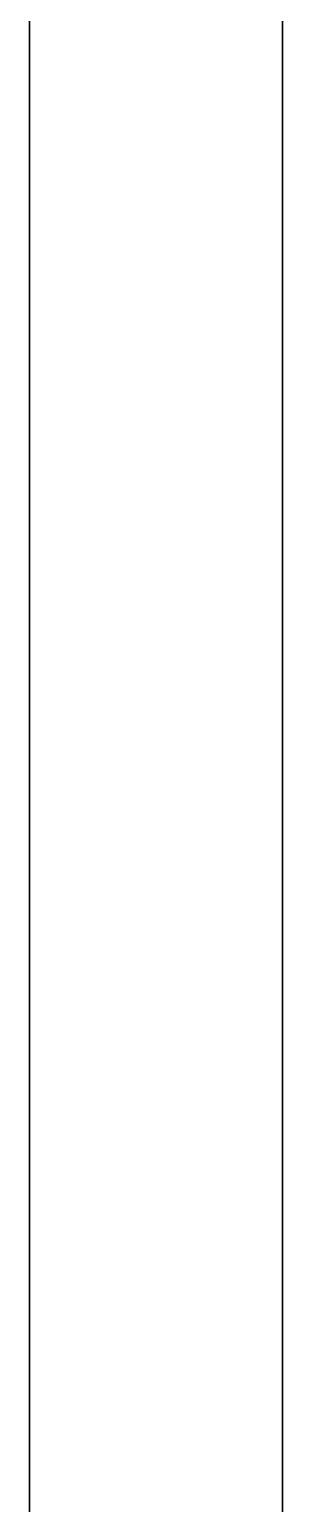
# Model space of a CAD drawing. Extents: x 0 to 2378, y 0 to 1682.
# Drawn here: x 619 to 654, y 660.2 to 863.5 of the extents above; entities that cross this region are included whole.
import ezdxf

# ---------------------------------------------------------------- set-up
doc = ezdxf.new("R2010")
doc.units = 0
doc.layers.add('VISIBLE', color=7, linetype='CONTINUOUS')

msp = doc.modelspace()

# ---------------------------------------------------------------- linework, layer by layer
at = {"layer": 'VISIBLE'}
for p, q in [((619.0438, 847.6263), (619.0438, 876.4582)), ((654.0438, 876.4582), (654.0438, 847.6263)), ((619.0438, 873.2854), (619.0438, 847.6263)), ((654.0438, 847.6263), (654.0438, 873.2854)), ((619.0438, 864.8931), (619.0438, 863.2502)), ((619.0438, 861.793), (619.0438, 864.2114)), ((654.0438, 863.2502), (654.0438, 864.8931)), ((654.0438, 864.8384), (654.0438, 863.2502)), ((654.0438, 864.2114), (654.0438, 861.793)), ((619.0438, 863.8445), (619.0438, 846.6202)), ((619.0438, 863.2502), (619.0438, 861.013)), ((619.0438, 861.2026), (619.0438, 863.2502)), ((654.0438, 846.6202), (654.0438, 863.8445)), ((654.0438, 861.013), (654.0438, 863.2502)), ((654.0438, 863.2502), (654.0438, 861.2026)), ((619.0438, 858.4231), (619.0438, 861.793)), ((619.0438, 861.793), (619.0438, 861.3056)), ((619.0438, 861.3056), (619.0438, 858.4231)), ((619.0438, 861.013), (619.0438, 861.2026)), ((619.0438, 861.013), (619.0438, 857.263)), ((619.0438, 860.3534), (619.0438, 861.013)), ((619.0438, 857.263), (619.0438, 860.3534)), ((654.0438, 861.793), (654.0438, 858.4231)), ((654.0438, 861.3056), (654.0438, 861.793)), ((654.0438, 858.4231), (654.0438, 861.3056)), ((654.0438, 861.2026), (654.0438, 861.013)), ((654.0438, 857.263), (654.0438, 861.013)), ((654.0438, 861.013), (654.0438, 860.9602)), ((654.0438, 860.9602), (654.0438, 860.3534)), ((654.0438, 860.3534), (654.0438, 857.263)), ((619.0438, 855.2331), (619.0438, 858.4231)), ((654.0438, 858.4231), (654.0438, 855.2331)), ((619.0438, 857.263), (619.0438, 857.1271)), ((619.0438, 853.7231), (619.0438, 857.263)), ((619.0438, 857.1271), (619.0438, 856.3702)), ((619.0438, 856.3702), (619.0438, 854.7907)), ((654.0438, 857.1271), (654.0438, 857.263)), ((654.0438, 857.263), (654.0438, 857.2132)), ((654.0438, 857.2132), (654.0438, 853.7231)), ((654.0438, 856.3702), (654.0438, 857.1271)), ((654.0438, 854.7907), (654.0438, 856.3702)), ((619.0438, 852.2831), (619.0438, 855.2331)), ((619.0438, 854.7907), (619.0438, 853.7231)), ((654.0438, 855.2331), (654.0438, 852.2831)), ((654.0438, 853.7231), (654.0438, 854.7907)), ((619.0438, 853.7231), (619.0438, 852.5911)), ((619.0438, 850.4431), (619.0438, 853.7231)), ((619.0438, 852.5911), (619.0438, 852.3326)), ((619.0438, 852.3326), (619.0438, 851.9042)), ((619.0438, 849.623), (619.0438, 852.2831)), ((654.0438, 852.5911), (654.0438, 853.7231)), ((654.0438, 853.7231), (654.0438, 853.6769)), ((654.0438, 853.6769), (654.0438, 850.4431)), ((654.0438, 852.3326), (654.0438, 852.5911)), ((654.0438, 851.9042), (654.0438, 852.3326)), ((654.0438, 852.2831), (654.0438, 849.623)), ((619.0438, 851.9042), (619.0438, 851.2449)), ((619.0438, 851.2449), (619.0438, 850.4431)), ((619.0438, 850.4431), (619.0438, 850.3174)), ((619.0438, 847.6781), (619.0438, 850.4431)), ((619.0438, 850.3174), (619.0438, 849.3539)), ((654.0438, 851.2449), (654.0438, 851.9042)), ((654.0438, 850.4431), (654.0438, 851.2449)), ((654.0438, 850.3174), (654.0438, 850.4431)), ((654.0438, 850.4431), (654.0438, 850.4014)), ((654.0438, 850.4014), (654.0438, 847.6781)), ((654.0438, 849.3539), (654.0438, 850.3174)), ((619.0438, 847.293), (619.0438, 849.623)), ((619.0438, 849.3539), (619.0438, 848.0182)), ((619.0438, 848.0182), (619.0438, 847.9462)), ((619.0438, 847.9462), (619.0438, 847.4831)), ((654.0438, 849.623), (654.0438, 847.293)), ((654.0438, 848.0182), (654.0438, 849.3539)), ((654.0438, 847.9462), (654.0438, 848.0182)), ((654.0438, 847.4831), (654.0438, 847.9462)), ((619.0438, 847.4831), (619.0438, 847.6781)), ((619.0438, 814.9733), (619.0438, 847.6263)), ((619.0438, 847.6263), (619.0438, 844.5131)), ((619.0438, 847.4831), (619.0438, 846.8274)), ((619.0438, 845.0389), (619.0438, 847.4831)), ((619.0438, 845.8429), (619.0438, 847.293)), ((619.0438, 846.8274), (619.0438, 845.5875)), ((619.0438, 846.6202), (619.0438, 813.4781)), ((619.0438, 843.5077), (619.0438, 846.6202)), ((654.0438, 847.6781), (654.0438, 847.4831)), ((654.0438, 847.6263), (654.0438, 814.9733)), ((654.0438, 844.5131), (654.0438, 847.6263)), ((654.0438, 846.8274), (654.0438, 847.4831)), ((654.0438, 847.4831), (654.0438, 847.4466)), ((654.0438, 847.4466), (654.0438, 845.0389)), ((654.0438, 847.293), (654.0438, 845.8429)), ((654.0438, 845.5875), (654.0438, 846.8274)), ((654.0438, 813.4781), (654.0438, 846.6202)), ((654.0438, 846.6202), (654.0438, 843.5077)), ((619.0438, 845.3331), (619.0438, 845.8429)), ((619.0438, 845.5875), (619.0438, 845.4717)), ((619.0438, 845.4717), (619.0438, 844.8931)), ((619.0438, 843.793), (619.0438, 845.3331)), ((619.0438, 845.3331), (619.0438, 844.2181)), ((619.0438, 844.8931), (619.0438, 845.0389)), ((619.0438, 844.8931), (619.0438, 844.4829)), ((619.0438, 844.298), (619.0438, 844.8931)), ((619.0438, 844.5131), (619.0438, 814.9733)), ((619.0438, 844.4829), (619.0438, 844.298)), ((619.0438, 844.298), (619.0438, 843.5942)), ((619.0438, 842.8653), (619.0438, 844.298)), ((619.0438, 844.2181), (619.0438, 843.793)), ((654.0438, 845.8429), (654.0438, 845.3331)), ((654.0438, 845.4717), (654.0438, 845.5875)), ((654.0438, 844.8931), (654.0438, 845.4717)), ((654.0438, 845.3331), (654.0438, 843.793)), ((654.0438, 844.2181), (654.0438, 845.3331)), ((654.0438, 845.0389), (654.0438, 844.8931)), ((654.0438, 844.4829), (654.0438, 844.8931)), ((654.0438, 844.8931), (654.0438, 844.8625)), ((654.0438, 844.8625), (654.0438, 844.298)), ((654.0438, 814.9733), (654.0438, 844.5131)), ((654.0438, 844.298), (654.0438, 844.4829)), ((654.0438, 843.5942), (654.0438, 844.298)), ((654.0438, 844.298), (654.0438, 842.8653)), ((654.0438, 843.793), (654.0438, 844.2181)), ((619.0438, 842.683), (619.0438, 843.793)), ((619.0438, 843.5942), (619.0438, 843.4395)), ((619.0438, 813.4781), (619.0438, 843.5077)), ((619.0438, 843.4395), (619.0438, 842.7231)), ((619.0438, 842.7231), (619.0438, 842.8653)), ((619.0438, 842.7231), (619.0438, 842.7167)), ((619.0438, 842.5294), (619.0438, 842.7231)), ((619.0438, 842.7167), (619.0438, 841.9131)), ((619.0438, 842.0331), (619.0438, 842.683)), ((619.0438, 841.013), (619.0438, 842.5294)), ((619.0438, 839.85), (619.0438, 842.0331)), ((619.0438, 841.9131), (619.0438, 841.013)), ((654.0438, 843.793), (654.0438, 842.683)), ((654.0438, 843.4395), (654.0438, 843.5942)), ((654.0438, 843.5077), (654.0438, 813.4781)), ((654.0438, 842.7231), (654.0438, 843.4395)), ((654.0438, 842.8653), (654.0438, 842.7231)), ((654.0438, 842.7167), (654.0438, 842.7231)), ((654.0438, 842.7231), (654.0438, 842.699)), ((654.0438, 841.9131), (654.0438, 842.7167)), ((654.0438, 842.699), (654.0438, 842.5294)), ((654.0438, 842.683), (654.0438, 842.0331)), ((654.0438, 842.5294), (654.0438, 841.013)), ((654.0438, 842.0331), (654.0438, 839.85)), ((654.0438, 841.013), (654.0438, 841.9131)), ((619.0438, 841.013), (619.0438, 840.87)), ((619.0438, 839.7831), (619.0438, 841.013)), ((619.0438, 840.87), (619.0438, 839.9778)), ((619.0438, 839.9778), (619.0438, 839.7831)), ((619.0438, 836.8773), (619.0438, 839.85)), ((619.0438, 839.85), (619.0438, 839.2703)), ((619.0438, 839.7831), (619.0438, 839.3319)), ((619.0438, 839.0531), (619.0438, 839.7831)), ((654.0438, 840.87), (654.0438, 841.013)), ((654.0438, 841.013), (654.0438, 840.9957)), ((654.0438, 840.9957), (654.0438, 839.7831)), ((654.0438, 839.9778), (654.0438, 840.87)), ((654.0438, 839.7831), (654.0438, 839.9778)), ((654.0438, 839.85), (654.0438, 836.8773)), ((654.0438, 839.2703), (654.0438, 839.85)), ((654.0438, 839.3319), (654.0438, 839.7831)), ((654.0438, 839.7831), (654.0438, 839.7728)), ((654.0438, 839.7728), (654.0438, 839.0531)), ((619.0438, 839.3319), (619.0438, 839.0531)), ((619.0438, 839.2703), (619.0438, 836.8773)), ((619.0438, 839.0531), (619.0438, 837.2771)), ((619.0438, 838.5182), (619.0438, 839.0531)), ((619.0438, 837.5805), (619.0438, 838.5182)), ((654.0438, 839.0531), (654.0438, 839.3319)), ((654.0438, 836.8773), (654.0438, 839.2703)), ((654.0438, 837.2771), (654.0438, 839.0531)), ((654.0438, 839.0531), (654.0438, 838.8504)), ((654.0438, 838.8504), (654.0438, 838.5182)), ((654.0438, 838.5182), (654.0438, 837.5805)), ((619.0438, 837.2771), (619.0438, 837.5805)), ((619.0438, 837.2771), (619.0438, 834.9346)), ((619.0438, 836.696), (619.0438, 837.2771)), ((619.0438, 834.426), (619.0438, 836.8773)), ((619.0438, 836.8773), (619.0438, 836.4128)), ((619.0438, 834.2069), (619.0438, 836.696)), ((619.0438, 836.4128), (619.0438, 834.426)), ((654.0438, 837.5805), (654.0438, 837.2771)), ((654.0438, 834.9346), (654.0438, 837.2771)), ((654.0438, 837.2771), (654.0438, 836.696)), ((654.0438, 836.8773), (654.0438, 834.426)), ((654.0438, 836.4128), (654.0438, 836.8773)), ((654.0438, 836.696), (654.0438, 834.2069)), ((654.0438, 834.426), (654.0438, 836.4128)), ((619.0438, 834.9346), (619.0438, 834.8642)), ((619.0438, 834.8642), (619.0438, 834.2069)), ((619.0438, 832.3644), (619.0438, 834.426)), ((619.0438, 834.426), (619.0438, 834.0122)), ((619.0438, 834.2069), (619.0438, 831.6775)), ((619.0438, 833.7425), (619.0438, 834.2069)), ((619.0438, 834.0122), (619.0438, 832.3644)), ((619.0438, 831.6775), (619.0438, 833.7425)), ((654.0438, 834.8642), (654.0438, 834.9346)), ((654.0438, 834.2069), (654.0438, 834.8642)), ((654.0438, 834.426), (654.0438, 832.3644)), ((654.0438, 834.0122), (654.0438, 834.426)), ((654.0438, 831.6775), (654.0438, 834.2069)), ((654.0438, 834.2069), (654.0438, 833.7425)), ((654.0438, 832.3644), (654.0438, 834.0122)), ((654.0438, 833.7425), (654.0438, 831.6775)), ((619.0438, 830.5111), (619.0438, 832.3644)), ((619.0438, 832.3644), (619.0438, 831.9948)), ((619.0438, 831.9948), (619.0438, 830.5111)), ((619.0438, 831.6775), (619.0438, 829.5522)), ((619.0438, 831.2639), (619.0438, 831.6775)), ((654.0438, 832.3644), (654.0438, 830.5111)), ((654.0438, 831.9948), (654.0438, 832.3644)), ((654.0438, 830.5111), (654.0438, 831.9948)), ((654.0438, 829.5522), (654.0438, 831.6775)), ((654.0438, 831.6775), (654.0438, 831.2639)), ((619.0438, 829.5522), (619.0438, 831.2639)), ((619.0438, 828.7043), (619.0438, 830.5111)), ((619.0438, 830.5111), (619.0438, 830.1052)), ((619.0438, 830.1052), (619.0438, 828.7043)), ((654.0438, 831.2639), (654.0438, 829.5522)), ((654.0438, 830.5111), (654.0438, 828.7043)), ((654.0438, 830.1052), (654.0438, 830.5111)), ((654.0438, 828.7043), (654.0438, 830.1052)), ((619.0438, 829.5522), (619.0438, 827.6434)), ((619.0438, 829.1832), (619.0438, 829.5522)), ((619.0438, 827.6434), (619.0438, 829.1832)), ((619.0438, 827.6431), (619.0438, 828.7043)), ((619.0438, 828.7043), (619.0438, 828.3557)), ((619.0438, 828.3557), (619.0438, 827.6431)), ((619.0438, 827.6434), (619.0438, 825.7842)), ((619.0438, 827.2364), (619.0438, 827.6434)), ((619.0438, 826.9131), (619.0438, 827.6431)), ((654.0438, 827.6434), (654.0438, 829.5522)), ((654.0438, 829.5522), (654.0438, 829.1832)), ((654.0438, 829.1832), (654.0438, 827.6434)), ((654.0438, 828.7043), (654.0438, 827.6431)), ((654.0438, 828.3557), (654.0438, 828.7043)), ((654.0438, 827.6431), (654.0438, 828.3557)), ((654.0438, 825.7842), (654.0438, 827.6434)), ((654.0438, 827.6434), (654.0438, 827.2364)), ((654.0438, 827.6431), (654.0438, 826.9131)), ((619.0438, 825.7842), (619.0438, 827.2364)), ((619.0438, 826.3478), (619.0438, 826.9131)), ((619.0438, 825.653), (619.0438, 826.3478)), ((619.0438, 825.7842), (619.0438, 824.0055)), ((619.0438, 825.4359), (619.0438, 825.7842)), ((619.0438, 823.903), (619.0438, 825.653)), ((619.0438, 825.653), (619.0438, 825.2503)), ((654.0438, 827.2364), (654.0438, 825.7842)), ((654.0438, 826.9131), (654.0438, 826.3478)), ((654.0438, 826.3478), (654.0438, 825.653)), ((654.0438, 824.0055), (654.0438, 825.7842)), ((654.0438, 825.7842), (654.0438, 825.4359)), ((654.0438, 825.653), (654.0438, 823.903)), ((654.0438, 825.2503), (654.0438, 825.653)), ((619.0438, 824.6631), (619.0438, 825.4359)), ((619.0438, 825.2503), (619.0438, 823.903)), ((619.0438, 824.6631), (619.0438, 823.6315)), ((619.0438, 824.013), (619.0438, 824.6631)), ((619.0438, 824.013), (619.0438, 823.3407)), ((619.0438, 821.683), (619.0438, 823.903)), ((654.0438, 825.4359), (654.0438, 824.6631)), ((654.0438, 823.903), (654.0438, 825.2503)), ((654.0438, 823.6315), (654.0438, 824.6631)), ((654.0438, 824.6631), (654.0438, 824.6539)), ((654.0438, 824.6539), (654.0438, 824.013)), ((654.0438, 823.3407), (654.0438, 824.013)), ((654.0438, 824.013), (654.0438, 823.9971)), ((654.0438, 823.9971), (654.0438, 823.3407)), ((654.0438, 823.903), (654.0438, 821.683)), ((619.0438, 822.883), (619.0438, 823.3407)), ((619.0438, 822.1355), (619.0438, 822.883)), ((619.0438, 821.3131), (619.0438, 822.1355)), ((619.0438, 819.3221), (619.0438, 821.683)), ((654.0438, 823.3407), (654.0438, 822.883)), ((654.0438, 822.883), (654.0438, 822.8609)), ((654.0438, 822.8609), (654.0438, 822.1355)), ((654.0438, 822.1355), (654.0438, 821.3131)), ((654.0438, 821.683), (654.0438, 819.3221)), ((619.0438, 819.3331), (619.0438, 821.3131)), ((654.0438, 821.3131), (654.0438, 821.2852)), ((654.0438, 821.2852), (654.0438, 819.3331)), ((619.0438, 816.963), (619.0438, 819.3331)), ((619.0438, 819.0331), (619.0438, 819.3221)), ((619.0438, 816.4003), (619.0438, 819.0331)), ((654.0438, 819.3331), (654.0438, 819.2997)), ((654.0438, 819.3221), (654.0438, 819.0331)), ((654.0438, 819.2997), (654.0438, 816.963)), ((654.0438, 819.0331), (654.0438, 816.4003)), ((619.0438, 816.963), (619.0438, 813.4635)), ((619.0438, 814.263), (619.0438, 816.963)), ((619.0438, 816.013), (619.0438, 816.4003)), ((619.0438, 814.5478), (619.0438, 816.013)), ((654.0438, 813.4635), (654.0438, 816.963)), ((654.0438, 816.963), (654.0438, 816.925)), ((654.0438, 816.925), (654.0438, 814.263)), ((654.0438, 816.4003), (654.0438, 816.013)), ((654.0438, 816.013), (654.0438, 814.5478)), ((619.0438, 777.6999), (619.0438, 814.9733)), ((619.0438, 814.9733), (619.0438, 811.8832)), ((619.0438, 812.6731), (619.0438, 814.5478)), ((619.0438, 814.263), (619.0438, 813.5026)), ((619.0438, 811.273), (619.0438, 814.263)), ((619.0438, 813.5026), (619.0438, 813.5004)), ((619.0438, 813.5004), (619.0438, 811.6206)), ((619.0438, 813.4781), (619.0438, 775.6549)), ((619.0438, 810.3918), (619.0438, 813.4781)), ((654.0438, 814.9733), (654.0438, 777.6999)), ((654.0438, 811.8832), (654.0438, 814.9733)), ((654.0438, 814.5478), (654.0438, 812.6731)), ((654.0438, 813.5026), (654.0438, 814.263)), ((654.0438, 814.263), (654.0438, 814.2209)), ((654.0438, 814.2209), (654.0438, 811.273)), ((654.0438, 813.5004), (654.0438, 813.5026)), ((654.0438, 811.6206), (654.0438, 813.5004)), ((654.0438, 775.6549), (654.0438, 813.4781)), ((654.0438, 813.4781), (654.0438, 810.3918)), ((619.0438, 809.0831), (619.0438, 812.6731)), ((619.0438, 811.8832), (619.0438, 777.6999)), ((654.0438, 812.6731), (654.0438, 809.0831)), ((654.0438, 777.6999), (654.0438, 811.8832)), ((619.0438, 811.273), (619.0438, 808.0764)), ((619.0438, 775.6549), (619.0438, 810.3918)), ((654.0438, 808.0764), (654.0438, 811.273)), ((654.0438, 811.273), (654.0438, 811.2278)), ((654.0438, 811.2278), (654.0438, 808.0764)), ((654.0438, 810.3918), (654.0438, 775.6549)), ((619.0438, 805.3131), (619.0438, 809.0831)), ((619.0438, 809.0831), (619.0438, 807.977)), ((619.0438, 808.0631), (619.0438, 808.0764)), ((619.0438, 808.0631), (619.0438, 805.4215)), ((619.0438, 804.683), (619.0438, 808.0631)), ((619.0438, 807.977), (619.0438, 805.3131)), ((654.0438, 809.0831), (654.0438, 805.3131)), ((654.0438, 807.977), (654.0438, 809.0831)), ((654.0438, 808.0764), (654.0438, 808.0631)), ((654.0438, 805.4215), (654.0438, 808.0631)), ((654.0438, 808.0631), (654.0438, 808.0154)), ((654.0438, 808.0154), (654.0438, 804.683)), ((654.0438, 805.3131), (654.0438, 807.977)), ((619.0438, 801.4231), (619.0438, 805.3131)), ((654.0438, 805.3131), (654.0438, 801.4231)), ((619.0438, 801.2031), (619.0438, 804.683)), ((654.0438, 804.683), (654.0438, 804.634)), ((654.0438, 804.634), (654.0438, 801.2031)), ((619.0438, 797.941), (619.0438, 801.4231)), ((619.0438, 797.683), (619.0438, 801.2031)), ((654.0438, 801.4231), (654.0438, 797.941)), ((654.0438, 801.2031), (654.0438, 801.1535)), ((654.0438, 801.1535), (654.0438, 797.683)), ((619.0438, 797.493), (619.0438, 797.941)), ((619.0438, 794.2031), (619.0438, 797.683)), ((619.0438, 794.054), (619.0438, 797.493)), ((654.0438, 797.941), (654.0438, 797.493)), ((654.0438, 797.683), (654.0438, 797.634)), ((654.0438, 797.634), (654.0438, 794.2031)), ((654.0438, 797.493), (654.0438, 794.054)), ((619.0438, 794.2031), (619.0438, 789.8102)), ((619.0438, 790.823), (619.0438, 794.2031)), ((619.0438, 793.603), (619.0438, 794.054)), ((619.0438, 790.3008), (619.0438, 793.603)), ((654.0438, 789.8102), (654.0438, 794.2031)), ((654.0438, 794.2031), (654.0438, 794.1554)), ((654.0438, 794.1554), (654.0438, 790.823)), ((654.0438, 794.054), (654.0438, 793.603)), ((654.0438, 793.603), (654.0438, 790.3008)), ((619.0438, 790.823), (619.0438, 790.1759)), ((619.0438, 789.8131), (619.0438, 790.3008)), ((619.0438, 790.3008), (619.0438, 790.0134)), ((619.0438, 790.1759), (619.0438, 790.1119)), ((619.0438, 787.5931), (619.0438, 790.1759)), ((619.0438, 790.0134), (619.0438, 789.8131)), ((619.0438, 786.7228), (619.0438, 789.8131)), ((654.0438, 790.1759), (654.0438, 790.823)), ((654.0438, 790.823), (654.0438, 790.7776)), ((654.0438, 790.7776), (654.0438, 790.1759)), ((654.0438, 790.3008), (654.0438, 789.8131)), ((654.0438, 790.0134), (654.0438, 790.3008)), ((654.0438, 790.1119), (654.0438, 790.1759)), ((654.0438, 790.1759), (654.0438, 787.5931)), ((654.0438, 789.8131), (654.0438, 790.0134)), ((654.0438, 789.8131), (654.0438, 786.7228)), ((619.0438, 787.5931), (619.0438, 782.4863)), ((619.0438, 784.5931), (619.0438, 787.5931)), ((654.0438, 782.4863), (654.0438, 787.5931)), ((654.0438, 787.5931), (654.0438, 787.5508)), ((654.0438, 787.5508), (654.0438, 784.5931)), ((619.0438, 786.2131), (619.0438, 786.7228)), ((619.0438, 783.5591), (619.0438, 786.2131)), ((654.0438, 786.7228), (654.0438, 786.2131)), ((654.0438, 786.2131), (654.0438, 783.5591)), ((619.0438, 784.5931), (619.0438, 782.4386)), ((619.0438, 781.873), (619.0438, 784.5931)), ((619.0438, 782.863), (619.0438, 783.5591)), ((619.0438, 779.8231), (619.0438, 782.863)), ((654.0438, 782.4386), (654.0438, 784.5931)), ((654.0438, 784.5931), (654.0438, 784.5547)), ((654.0438, 784.5547), (654.0438, 781.873)), ((654.0438, 783.5591), (654.0438, 782.863)), ((654.0438, 782.863), (654.0438, 779.8231)), ((619.0438, 779.4831), (619.0438, 781.873)), ((654.0438, 781.873), (654.0438, 781.8394)), ((654.0438, 781.8394), (654.0438, 779.4831)), ((619.0438, 777.5017), (619.0438, 779.8231)), ((619.0438, 777.473), (619.0438, 779.4831)), ((654.0438, 779.8231), (654.0438, 777.5017)), ((654.0438, 779.4831), (654.0438, 779.4547)), ((654.0438, 779.4547), (654.0438, 777.473)), ((619.0438, 731.8676), (619.0438, 777.6999)), ((619.0438, 777.6999), (619.0438, 773.5518)), ((619.0438, 777.153), (619.0438, 777.5017)), ((619.0438, 775.8831), (619.0438, 777.473)), ((619.0438, 775.182), (619.0438, 777.153)), ((654.0438, 777.6999), (654.0438, 731.8676)), ((654.0438, 773.5518), (654.0438, 777.6999)), ((654.0438, 777.5017), (654.0438, 777.153)), ((654.0438, 777.473), (654.0438, 777.4507)), ((654.0438, 777.4507), (654.0438, 775.8831)), ((654.0438, 777.153), (654.0438, 775.182)), ((619.0438, 774.7331), (619.0438, 775.8831)), ((619.0438, 775.6549), (619.0438, 729.1561)), ((619.0438, 771.4992), (619.0438, 775.6549)), ((619.0438, 774.903), (619.0438, 775.182)), ((619.0438, 773.3503), (619.0438, 774.903)), ((619.0438, 774.8431), (619.0438, 774.7538)), ((619.0438, 774.751), (619.0438, 774.8431)), ((619.0438, 774.8431), (619.0438, 774.6855)), ((619.0438, 774.4531), (619.0438, 774.8431)), ((619.0438, 774.7538), (619.0438, 774.7471)), ((619.0438, 774.6855), (619.0438, 774.751)), ((619.0438, 774.7471), (619.0438, 774.7416)), ((619.0438, 774.7416), (619.0438, 774.7374)), ((619.0438, 774.7374), (619.0438, 774.7346)), ((619.0438, 774.7346), (619.0438, 774.733)), ((619.0438, 774.7331), (619.0438, 773.594)), ((619.0438, 774.219), (619.0438, 774.7331)), ((619.0438, 774.733), (619.0438, 774.7327)), ((619.0438, 774.7327), (619.0438, 774.4531)), ((619.0438, 774.5322), (619.0438, 774.6855)), ((619.0438, 774.6855), (619.0438, 774.6482)), ((654.0438, 775.8831), (654.0438, 775.8669)), ((654.0438, 775.8669), (654.0438, 774.7331)), ((654.0438, 729.1561), (654.0438, 775.6549)), ((654.0438, 775.6549), (654.0438, 771.4992)), ((654.0438, 775.182), (654.0438, 774.903)), ((654.0438, 774.903), (654.0438, 773.3503)), ((654.0438, 774.7538), (654.0438, 774.8431)), ((654.0438, 774.8431), (654.0438, 774.751)), ((654.0438, 774.6855), (654.0438, 774.8431)), ((654.0438, 774.8431), (654.0438, 774.8376)), ((654.0438, 774.8376), (654.0438, 774.4531)), ((654.0438, 774.7471), (654.0438, 774.7538)), ((654.0438, 774.751), (654.0438, 774.6855)), ((654.0438, 774.7416), (654.0438, 774.7471)), ((654.0438, 774.7374), (654.0438, 774.7416)), ((654.0438, 774.7346), (654.0438, 774.7374)), ((654.0438, 774.733), (654.0438, 774.7346)), ((654.0438, 773.594), (654.0438, 774.7331)), ((654.0438, 774.7331), (654.0438, 774.7233)), ((654.0438, 774.7327), (654.0438, 774.733)), ((654.0438, 774.4531), (654.0438, 774.7327)), ((654.0438, 774.7233), (654.0438, 774.219)), ((654.0438, 774.6855), (654.0438, 774.5322)), ((654.0438, 774.6482), (654.0438, 774.6855)), ((619.0438, 774.6482), (619.0438, 774.3777)), ((619.0438, 774.3777), (619.0438, 774.5322)), ((619.0438, 774.4531), (619.0438, 774.2231)), ((619.0438, 773.1431), (619.0438, 774.4531)), ((619.0438, 774.091), (619.0438, 774.3777)), ((619.0438, 774.3777), (619.0438, 774.3338)), ((619.0438, 774.3338), (619.0438, 774.091)), ((619.0438, 774.2231), (619.0438, 773.1431)), ((619.0438, 774.043), (619.0438, 774.219)), ((619.0438, 773.8431), (619.0438, 774.091)), ((619.0438, 774.091), (619.0438, 774.0562)), ((619.0438, 774.0562), (619.0438, 773.8431)), ((619.0438, 774.043), (619.0438, 773.9179)), ((619.0438, 773.8431), (619.0438, 773.9179)), ((619.0438, 773.5518), (619.0438, 731.8676)), ((619.0438, 773.113), (619.0438, 773.3503)), ((619.0438, 773.1431), (619.0438, 772.9766)), ((619.0438, 772.0278), (619.0438, 773.1431)), ((619.0438, 771.9983), (619.0438, 773.113)), ((619.0438, 772.9766), (619.0438, 772.9757)), ((619.0438, 772.9757), (619.0438, 770.9785)), ((654.0438, 774.3777), (654.0438, 774.6482)), ((654.0438, 774.5322), (654.0438, 774.3777)), ((654.0438, 774.2231), (654.0438, 774.4531)), ((654.0438, 774.4531), (654.0438, 774.4346)), ((654.0438, 774.4346), (654.0438, 773.1431)), ((654.0438, 774.3777), (654.0438, 774.091)), ((654.0438, 774.3338), (654.0438, 774.3777)), ((654.0438, 774.091), (654.0438, 774.3338)), ((654.0438, 773.1431), (654.0438, 774.2231)), ((654.0438, 774.219), (654.0438, 774.043)), ((654.0438, 774.091), (654.0438, 773.8431)), ((654.0438, 774.0562), (654.0438, 774.091)), ((654.0438, 773.8571), (654.0438, 774.0562)), ((654.0438, 773.9179), (654.0438, 774.043)), ((654.0438, 774.043), (654.0438, 774.0402)), ((654.0438, 774.0402), (654.0438, 773.9179)), ((654.0438, 773.9179), (654.0438, 773.8431)), ((654.0438, 773.8431), (654.0438, 773.8571)), ((654.0438, 731.8676), (654.0438, 773.5518)), ((654.0438, 773.3503), (654.0438, 773.113)), ((654.0438, 772.9766), (654.0438, 773.1431)), ((654.0438, 773.1431), (654.0438, 773.1119)), ((654.0438, 773.113), (654.0438, 771.9983)), ((654.0438, 773.1119), (654.0438, 772.0278)), ((654.0438, 772.9757), (654.0438, 772.9766)), ((654.0438, 770.9785), (654.0438, 772.9757)), ((619.0438, 771.9024), (619.0438, 772.0278)), ((619.0438, 771.833), (619.0438, 771.9983)), ((619.0438, 770.933), (619.0438, 771.9024)), ((619.0438, 771.8431), (619.0438, 771.7069)), ((619.0438, 771.473), (619.0438, 771.8431)), ((619.0438, 771.1607), (619.0438, 771.833)), ((619.0438, 771.7069), (619.0438, 771.393)), ((619.0438, 771.6697), (619.0438, 771.7069)), ((619.0438, 771.393), (619.0438, 771.6697)), ((619.0438, 729.1561), (619.0438, 771.4992)), ((619.0438, 770.2531), (619.0438, 771.473)), ((619.0438, 771.393), (619.0438, 771.1008)), ((619.0438, 771.3491), (619.0438, 771.393)), ((619.0438, 771.1008), (619.0438, 771.3491)), ((619.0438, 771.0731), (619.0438, 771.1607)), ((619.0438, 771.1607), (619.0438, 771.0786)), ((619.0438, 771.1008), (619.0438, 770.8431)), ((619.0438, 771.0661), (619.0438, 771.1008)), ((619.0438, 771.0786), (619.0438, 771.0731)), ((619.0438, 770.8952), (619.0438, 771.0731)), ((619.0438, 770.8431), (619.0438, 771.0661)), ((619.0438, 770.9785), (619.0438, 770.933)), ((619.0438, 770.933), (619.0438, 769.0771)), ((619.0438, 770.8431), (619.0438, 770.8952)), ((654.0438, 772.0278), (654.0438, 771.9024)), ((654.0438, 771.9983), (654.0438, 771.833)), ((654.0438, 771.9024), (654.0438, 770.933)), ((654.0438, 771.7069), (654.0438, 771.8431)), ((654.0438, 771.8431), (654.0438, 771.473)), ((654.0438, 771.833), (654.0438, 771.1607)), ((654.0438, 771.393), (654.0438, 771.7069)), ((654.0438, 771.7069), (654.0438, 771.6697)), ((654.0438, 771.6697), (654.0438, 771.393)), ((654.0438, 771.4992), (654.0438, 729.1561)), ((654.0438, 771.473), (654.0438, 770.2531)), ((654.0438, 771.1008), (654.0438, 771.393)), ((654.0438, 771.393), (654.0438, 771.3491)), ((654.0438, 771.3491), (654.0438, 771.1008)), ((654.0438, 771.1607), (654.0438, 771.0731)), ((654.0438, 771.0786), (654.0438, 771.1607)), ((654.0438, 770.8431), (654.0438, 771.1008)), ((654.0438, 771.1008), (654.0438, 771.0661)), ((654.0438, 771.0731), (654.0438, 771.0786)), ((654.0438, 771.0731), (654.0438, 770.8952)), ((654.0438, 771.0661), (654.0438, 770.8431)), ((654.0438, 770.933), (654.0438, 770.9785)), ((654.0438, 769.0771), (654.0438, 770.933)), ((654.0438, 770.933), (654.0438, 770.8901)), ((654.0438, 770.8952), (654.0438, 770.8431)), ((654.0438, 770.8901), (654.0438, 769.0771)), ((619.0438, 768.193), (619.0438, 770.2531)), ((619.0438, 769.0771), (619.0438, 768.2331)), ((619.0438, 767.8831), (619.0438, 769.0771)), ((654.0438, 770.2531), (654.0438, 768.193)), ((654.0438, 768.2331), (654.0438, 769.0771)), ((654.0438, 769.0771), (654.0438, 767.8831)), ((619.0438, 768.2331), (619.0438, 768.2325)), ((619.0438, 768.2325), (619.0438, 767.8831)), ((619.0438, 765.3431), (619.0438, 768.193)), ((619.0438, 768.193), (619.0438, 766.5803)), ((619.0438, 767.8831), (619.0438, 764.8628)), ((619.0438, 764.0331), (619.0438, 767.8831)), ((619.0438, 766.5803), (619.0438, 765.3431)), ((654.0438, 768.2325), (654.0438, 768.2331)), ((654.0438, 767.8831), (654.0438, 768.2325)), ((654.0438, 768.193), (654.0438, 765.3431)), ((654.0438, 766.5803), (654.0438, 768.193)), ((654.0438, 764.8628), (654.0438, 767.8831)), ((654.0438, 767.8831), (654.0438, 767.8288)), ((654.0438, 767.8288), (654.0438, 764.0331)), ((654.0438, 765.3431), (654.0438, 766.5803)), ((619.0438, 761.763), (619.0438, 765.3431)), ((619.0438, 764.8628), (619.0438, 764.0331)), ((654.0438, 765.3431), (654.0438, 761.763)), ((654.0438, 764.0331), (654.0438, 764.8628)), ((619.0438, 764.0331), (619.0438, 760.9773)), ((619.0438, 759.4931), (619.0438, 764.0331)), ((654.0438, 760.9773), (654.0438, 764.0331)), ((654.0438, 764.0331), (654.0438, 763.9691)), ((654.0438, 763.9691), (654.0438, 759.4931)), ((619.0438, 758.1726), (619.0438, 761.763)), ((619.0438, 760.9773), (619.0438, 759.4931)), ((654.0438, 761.763), (654.0438, 758.1726)), ((654.0438, 759.4931), (654.0438, 760.9773)), ((619.0438, 759.4931), (619.0438, 756.7339)), ((619.0438, 759.0807), (619.0438, 759.4931)), ((619.0438, 754.333), (619.0438, 759.0807)), ((654.0438, 756.7339), (654.0438, 759.4931)), ((654.0438, 759.4931), (654.0438, 759.4204)), ((654.0438, 759.4204), (654.0438, 759.0807)), ((654.0438, 759.0807), (654.0438, 754.333)), ((619.0438, 757.513), (619.0438, 758.1726)), ((619.0438, 756.0453), (619.0438, 757.513)), ((619.0438, 756.7339), (619.0438, 754.333)), ((654.0438, 758.1726), (654.0438, 757.513)), ((654.0438, 757.513), (654.0438, 756.0453)), ((654.0438, 754.333), (654.0438, 756.7339)), ((619.0438, 752.7031), (619.0438, 756.0453)), ((654.0438, 756.0453), (654.0438, 752.7031)), ((619.0438, 754.333), (619.0438, 752.3565)), ((619.0438, 753.8555), (619.0438, 754.333)), ((619.0438, 748.6631), (619.0438, 753.8555)), ((619.0438, 747.4131), (619.0438, 752.7031)), ((619.0438, 752.3565), (619.0438, 748.6631)), ((654.0438, 752.3565), (654.0438, 754.333)), ((654.0438, 754.333), (654.0438, 754.2532)), ((654.0438, 754.2532), (654.0438, 753.8555)), ((654.0438, 753.8555), (654.0438, 748.6631)), ((654.0438, 752.7031), (654.0438, 747.4131)), ((654.0438, 748.6631), (654.0438, 752.3565)), ((619.0438, 748.6631), (619.0438, 748.2711)), ((619.0438, 748.1655), (619.0438, 748.6631)), ((619.0438, 748.2711), (619.0438, 744.5257)), ((654.0438, 748.2711), (654.0438, 748.6631)), ((654.0438, 748.6631), (654.0438, 748.5778)), ((654.0438, 748.5778), (654.0438, 748.1655)), ((654.0438, 744.5257), (654.0438, 748.2711)), ((619.0438, 744.3293), (619.0438, 748.1655)), ((619.0438, 741.763), (619.0438, 747.4131)), ((619.0438, 747.4131), (619.0438, 743.1283)), ((654.0438, 748.1655), (654.0438, 744.3293)), ((654.0438, 747.4131), (654.0438, 741.763)), ((654.0438, 743.1283), (654.0438, 747.4131)), ((619.0438, 744.5257), (619.0438, 744.3293)), ((619.0438, 744.3293), (619.0438, 742.613)), ((654.0438, 744.3293), (654.0438, 744.5257)), ((654.0438, 742.613), (654.0438, 744.3293)), ((619.0438, 743.1283), (619.0438, 741.763)), ((619.0438, 742.613), (619.0438, 736.293)), ((619.0438, 742.1021), (619.0438, 742.613)), ((654.0438, 741.763), (654.0438, 743.1283)), ((654.0438, 736.293), (654.0438, 742.613)), ((654.0438, 742.613), (654.0438, 742.524)), ((654.0438, 742.524), (654.0438, 742.1021)), ((619.0438, 737.8116), (619.0438, 742.1021)), ((619.0438, 735.863), (619.0438, 741.763)), ((654.0438, 742.1021), (654.0438, 737.8116)), ((654.0438, 741.763), (654.0438, 735.863)), ((619.0438, 736.293), (619.0438, 737.8116)), ((619.0438, 736.293), (619.0438, 729.8431)), ((654.0438, 737.8116), (654.0438, 736.293)), ((654.0438, 729.8431), (654.0438, 736.293)), ((654.0438, 736.293), (654.0438, 736.2022)), ((654.0438, 736.2022), (654.0438, 729.8431)), ((619.0438, 729.8431), (619.0438, 735.863)), ((654.0438, 735.863), (654.0438, 729.8431)), ((619.0438, 725.1029), (619.0438, 731.8676)), ((619.0438, 731.8676), (619.0438, 727.9193)), ((654.0438, 731.8676), (654.0438, 725.1029)), ((654.0438, 727.9193), (654.0438, 731.8676)), ((619.0438, 723.8231), (619.0438, 729.8431)), ((619.0438, 729.8431), (619.0438, 723.3931)), ((619.0438, 729.2667), (619.0438, 729.8431)), ((619.0438, 723.3931), (619.0438, 729.2667)), ((619.0438, 729.1561), (619.0438, 723.4976)), ((619.0438, 725.2089), (619.0438, 729.1561)), ((619.0438, 727.9193), (619.0438, 725.1029)), ((654.0438, 729.8431), (654.0438, 723.8231)), ((654.0438, 723.3931), (654.0438, 729.8431)), ((654.0438, 729.8431), (654.0438, 729.7522)), ((654.0438, 729.7522), (654.0438, 729.2667)), ((654.0438, 729.2667), (654.0438, 723.3931)), ((654.0438, 723.4976), (654.0438, 729.1561)), ((654.0438, 729.1561), (654.0438, 725.2089)), ((654.0438, 725.1029), (654.0438, 727.9193)), ((619.0438, 723.4976), (619.0438, 725.2089)), ((619.0438, 708.6893), (619.0438, 725.1029)), ((619.0438, 725.1029), (619.0438, 721.7376)), ((654.0438, 725.2089), (654.0438, 723.4976)), ((654.0438, 725.1029), (654.0438, 708.6893)), ((654.0438, 721.7376), (654.0438, 725.1029)), ((619.0438, 717.9231), (619.0438, 723.8231)), ((619.0438, 723.4976), (619.0438, 706.4681)), ((619.0438, 720.1334), (619.0438, 723.4976)), ((619.0438, 723.3931), (619.0438, 718.31)), ((619.0438, 722.8879), (619.0438, 723.3931)), ((619.0438, 717.0731), (619.0438, 722.8879)), ((654.0438, 723.8231), (654.0438, 717.9231)), ((654.0438, 706.4681), (654.0438, 723.4976)), ((654.0438, 723.4976), (654.0438, 720.1334)), ((654.0438, 718.31), (654.0438, 723.3931)), ((654.0438, 723.3931), (654.0438, 723.304)), ((654.0438, 723.304), (654.0438, 722.8879)), ((654.0438, 722.8879), (654.0438, 717.0731)), ((619.0438, 721.7376), (619.0438, 708.6893)), ((619.0438, 706.4681), (619.0438, 720.1334)), ((654.0438, 708.6893), (654.0438, 721.7376)), ((654.0438, 720.1334), (654.0438, 706.4681)), ((619.0438, 718.31), (619.0438, 717.6219)), ((619.0438, 712.2731), (619.0438, 717.9231)), ((654.0438, 717.6219), (654.0438, 718.31)), ((654.0438, 717.9231), (654.0438, 712.2731)), ((619.0438, 717.6219), (619.0438, 717.4628)), ((619.0438, 717.4628), (619.0438, 717.0831)), ((619.0438, 717.0831), (619.0438, 717.0731)), ((619.0438, 717.0731), (619.0438, 716.661)), ((619.0438, 716.5425), (619.0438, 717.0731)), ((619.0438, 716.661), (619.0438, 716.6279)), ((619.0438, 716.6279), (619.0438, 716.1903)), ((619.0438, 711.0231), (619.0438, 716.5425)), ((619.0438, 716.1903), (619.0438, 715.5879)), ((654.0438, 717.4628), (654.0438, 717.6219)), ((654.0438, 717.0831), (654.0438, 717.4628)), ((654.0438, 717.0731), (654.0438, 717.0831)), ((654.0438, 716.661), (654.0438, 717.0731)), ((654.0438, 717.0731), (654.0438, 716.9878)), ((654.0438, 716.9878), (654.0438, 716.5425)), ((654.0438, 716.6279), (654.0438, 716.661)), ((654.0438, 716.1903), (654.0438, 716.6279)), ((654.0438, 716.5425), (654.0438, 711.0231)), ((654.0438, 715.5879), (654.0438, 716.1903)), ((619.0438, 715.5879), (619.0438, 714.7901)), ((619.0438, 714.7901), (619.0438, 713.7591)), ((619.0438, 713.7591), (619.0438, 712.4277)), ((654.0438, 714.7901), (654.0438, 715.5879)), ((654.0438, 713.7591), (654.0438, 714.7901)), ((654.0438, 712.4277), (654.0438, 713.7591)), ((619.0438, 712.4277), (619.0438, 711.0231)), ((619.0438, 706.9831), (619.0438, 712.2731)), ((654.0438, 711.0231), (654.0438, 712.4277)), ((654.0438, 712.2731), (654.0438, 706.9831)), ((619.0438, 711.0231), (619.0438, 710.8393)), ((619.0438, 710.5755), (619.0438, 711.0231)), ((619.0438, 710.8393), (619.0438, 710.767)), ((619.0438, 710.767), (619.0438, 709.8044)), ((619.0438, 705.353), (619.0438, 710.5755)), ((619.0438, 709.8044), (619.0438, 708.3587)), ((654.0438, 710.8393), (654.0438, 711.0231)), ((654.0438, 711.0231), (654.0438, 710.9432)), ((654.0438, 710.9432), (654.0438, 710.5755)), ((654.0438, 710.767), (654.0438, 710.8393)), ((654.0438, 709.8044), (654.0438, 710.767)), ((654.0438, 710.5755), (654.0438, 705.353)), ((654.0438, 708.3587), (654.0438, 709.8044)), ((619.0438, 690.258), (619.0438, 708.6893)), ((619.0438, 708.6893), (619.0438, 705.1474)), ((619.0438, 708.3587), (619.0438, 705.353)), ((654.0438, 708.6893), (654.0438, 690.258)), ((654.0438, 705.1474), (654.0438, 708.6893)), ((654.0438, 705.353), (654.0438, 708.3587)), ((619.0438, 702.1731), (619.0438, 706.9831)), ((619.0438, 706.4681), (619.0438, 687.2971)), ((619.0438, 702.933), (619.0438, 706.4681)), ((654.0438, 706.9831), (654.0438, 702.1731)), ((654.0438, 687.2971), (654.0438, 706.4681)), ((654.0438, 706.4681), (654.0438, 702.933)), ((619.0438, 705.353), (619.0438, 705.1933)), ((619.0438, 704.8868), (619.0438, 705.353)), ((619.0438, 705.1933), (619.0438, 701.7162)), ((619.0438, 705.1474), (619.0438, 690.258)), ((619.0438, 700.193), (619.0438, 704.8868)), ((654.0438, 705.1933), (654.0438, 705.353)), ((654.0438, 705.353), (654.0438, 705.2804)), ((654.0438, 705.2804), (654.0438, 704.8868)), ((654.0438, 701.7162), (654.0438, 705.1933)), ((654.0438, 690.258), (654.0438, 705.1474)), ((654.0438, 704.8868), (654.0438, 700.193)), ((619.0438, 687.2971), (619.0438, 702.933)), ((619.0438, 702.0452), (619.0438, 702.1731)), ((619.0438, 697.9231), (619.0438, 702.0452)), ((619.0438, 702.0452), (619.0438, 700.1776)), ((619.0438, 701.7162), (619.0438, 700.193)), ((654.0438, 702.933), (654.0438, 687.2971)), ((654.0438, 702.1731), (654.0438, 702.0452)), ((654.0438, 702.0452), (654.0438, 697.9231)), ((654.0438, 700.1776), (654.0438, 702.0452)), ((654.0438, 700.193), (654.0438, 701.7162)), ((619.0438, 700.193), (619.0438, 699.4492)), ((619.0438, 699.8284), (619.0438, 700.193)), ((619.0438, 700.1776), (619.0438, 697.9231)), ((619.0438, 699.4492), (619.0438, 699.8284)), ((654.0438, 699.4492), (654.0438, 700.193)), ((654.0438, 700.193), (654.0438, 700.1291)), ((654.0438, 697.9231), (654.0438, 700.1776)), ((654.0438, 700.1291), (654.0438, 699.8284)), ((654.0438, 699.8284), (654.0438, 699.4492)), ((619.0438, 699.4492), (619.0438, 697.9522)), ((619.0438, 697.5867), (619.0438, 699.4492)), ((619.0438, 697.9522), (619.0438, 695.6531)), ((619.0438, 694.3431), (619.0438, 697.9231)), ((619.0438, 695.6531), (619.0438, 697.5867)), ((654.0438, 697.9522), (654.0438, 699.4492)), ((654.0438, 699.4492), (654.0438, 697.5867)), ((654.0438, 695.6531), (654.0438, 697.9522)), ((654.0438, 697.9231), (654.0438, 694.3431)), ((654.0438, 697.5867), (654.0438, 695.6531)), ((619.0438, 695.6531), (619.0438, 694.3379)), ((619.0438, 691.8031), (619.0438, 695.6531)), ((654.0438, 694.3379), (654.0438, 695.6531)), ((654.0438, 695.6531), (654.0438, 695.5988)), ((654.0438, 695.5988), (654.0438, 691.8031)), ((619.0438, 691.4931), (619.0438, 694.3431)), ((619.0438, 694.3379), (619.0438, 691.8031)), ((654.0438, 694.3431), (654.0438, 691.4931)), ((654.0438, 691.8031), (654.0438, 694.3379)), ((619.0438, 691.8031), (619.0438, 691.1421)), ((619.0438, 688.7531), (619.0438, 691.8031)), ((619.0438, 689.4331), (619.0438, 691.4931)), ((654.0438, 691.1421), (654.0438, 691.8031)), ((654.0438, 691.8031), (654.0438, 691.7601)), ((654.0438, 691.7601), (654.0438, 688.7531)), ((654.0438, 691.4931), (654.0438, 689.4331)), ((619.0438, 691.1421), (619.0438, 688.7531)), ((619.0438, 670.7526), (619.0438, 690.258)), ((619.0438, 690.258), (619.0438, 685.9548)), ((619.0438, 688.2131), (619.0438, 689.4331)), ((654.0438, 688.7531), (654.0438, 691.1421)), ((654.0438, 690.258), (654.0438, 670.7526)), ((654.0438, 685.9548), (654.0438, 690.258)), ((654.0438, 689.4331), (654.0438, 688.2131)), ((619.0438, 688.6131), (619.0438, 688.8431)), ((619.0438, 688.8431), (619.0438, 688.7093)), ((619.0438, 688.8308), (619.0438, 688.8431)), ((619.0438, 688.7447), (619.0438, 688.8308)), ((619.0438, 688.7531), (619.0438, 688.5124)), ((619.0438, 688.5646), (619.0438, 688.7531)), ((619.0438, 688.7093), (619.0438, 688.7447)), ((619.0438, 688.7093), (619.0438, 688.3026)), ((619.0438, 688.3368), (619.0438, 688.7093)), ((619.0438, 687.8531), (619.0438, 688.6131)), ((619.0438, 686.5431), (619.0438, 688.5646)), ((619.0438, 688.5124), (619.0438, 686.5431)), ((619.0438, 688.3026), (619.0438, 688.3368)), ((619.0438, 688.3026), (619.0438, 687.8529)), ((619.0438, 687.9005), (619.0438, 688.3026)), ((619.0438, 687.8431), (619.0438, 688.2131)), ((619.0438, 687.8529), (619.0438, 687.9005)), ((619.0438, 686.5731), (619.0438, 687.8531)), ((619.0438, 687.8529), (619.0438, 687.8431)), ((619.0438, 687.2971), (619.0438, 667.1634)), ((619.0438, 682.9897), (619.0438, 687.2971)), ((654.0438, 688.7093), (654.0438, 688.8431)), ((654.0438, 688.8431), (654.0438, 688.6131)), ((654.0438, 688.8431), (654.0438, 688.8308)), ((654.0438, 688.8308), (654.0438, 688.7447)), ((654.0438, 688.5124), (654.0438, 688.7531)), ((654.0438, 688.7531), (654.0438, 688.7219)), ((654.0438, 688.7447), (654.0438, 688.7093)), ((654.0438, 688.7219), (654.0438, 688.5646)), ((654.0438, 688.3026), (654.0438, 688.7093)), ((654.0438, 688.7093), (654.0438, 688.3368)), ((654.0438, 688.6131), (654.0438, 687.8531)), ((654.0438, 688.5646), (654.0438, 686.5431)), ((654.0438, 686.5431), (654.0438, 688.5124)), ((654.0438, 688.3368), (654.0438, 688.3026)), ((654.0438, 687.8529), (654.0438, 688.3026)), ((654.0438, 688.3026), (654.0438, 687.9005)), ((654.0438, 688.2131), (654.0438, 687.8431)), ((654.0438, 687.9005), (654.0438, 687.8529)), ((654.0438, 687.8531), (654.0438, 686.5731)), ((654.0438, 687.8431), (654.0438, 687.8529)), ((654.0438, 667.1634), (654.0438, 687.2971)), ((654.0438, 687.2971), (654.0438, 682.9897)), ((619.0438, 685.9901), (619.0438, 686.5731)), ((619.0438, 686.5431), (619.0438, 686.5381)), ((619.0438, 686.432), (619.0438, 686.5431)), ((619.0438, 686.5381), (619.0438, 685.3663)), ((619.0438, 685.2331), (619.0438, 686.432)), ((619.0438, 685.0167), (619.0438, 685.9901)), ((619.0438, 685.7036), (619.0438, 685.9853)), ((619.0438, 685.9548), (619.0438, 670.7526)), ((619.0438, 685.8431), (619.0438, 685.8206)), ((619.0438, 685.6431), (619.0438, 685.8431)), ((619.0438, 685.8206), (619.0438, 685.7391)), ((619.0438, 685.7391), (619.0438, 685.7036)), ((619.0438, 685.2919), (619.0438, 685.7036)), ((619.0438, 685.7036), (619.0438, 685.3261)), ((619.0438, 684.9531), (619.0438, 685.6431)), ((619.0438, 685.3663), (619.0438, 685.2331)), ((619.0438, 685.3261), (619.0438, 685.2919)), ((619.0438, 685.1539), (619.0438, 685.2919)), ((619.0438, 685.2919), (619.0438, 684.8844)), ((619.0438, 685.2331), (619.0438, 684.875)), ((619.0438, 685.1978), (619.0438, 685.2331)), ((654.0438, 686.5731), (654.0438, 685.9901)), ((654.0438, 686.5381), (654.0438, 686.5431)), ((654.0438, 686.5431), (654.0438, 686.5246)), ((654.0438, 685.3663), (654.0438, 686.5381)), ((654.0438, 686.5246), (654.0438, 686.432)), ((654.0438, 686.432), (654.0438, 685.2331)), ((654.0438, 685.9901), (654.0438, 685.0167)), ((654.0438, 685.9853), (654.0438, 685.7036)), ((654.0438, 670.7526), (654.0438, 685.9548)), ((654.0438, 685.8206), (654.0438, 685.8431)), ((654.0438, 685.8431), (654.0438, 685.8402)), ((654.0438, 685.8402), (654.0438, 685.6431)), ((654.0438, 685.7391), (654.0438, 685.8206)), ((654.0438, 685.7036), (654.0438, 685.7391)), ((654.0438, 685.7036), (654.0438, 685.2919)), ((654.0438, 685.3261), (654.0438, 685.7036)), ((654.0438, 685.6431), (654.0438, 685.6333)), ((654.0438, 685.6333), (654.0438, 684.9531)), ((654.0438, 685.2331), (654.0438, 685.3663)), ((654.0438, 685.2919), (654.0438, 685.3261)), ((654.0438, 685.2919), (654.0438, 685.1539)), ((654.0438, 684.8844), (654.0438, 685.2919)), ((654.0438, 684.875), (654.0438, 685.2331)), ((654.0438, 685.2331), (654.0438, 685.2276)), ((654.0438, 685.2276), (654.0438, 685.1978)), ((619.0438, 684.875), (619.0438, 685.1978)), ((619.0438, 685.1359), (619.0438, 685.1539)), ((619.0438, 684.8431), (619.0438, 685.1359)), ((619.0438, 684.7831), (619.0438, 685.0167)), ((619.0438, 683.8031), (619.0438, 684.9531)), ((619.0438, 684.8844), (619.0438, 684.8506)), ((619.0438, 684.875), (619.0438, 684.8431)), ((619.0438, 684.8506), (619.0438, 684.8431)), ((619.0438, 682.7796), (619.0438, 684.7831)), ((619.0438, 682.2131), (619.0438, 683.8031)), ((654.0438, 685.1978), (654.0438, 684.875)), ((654.0438, 685.1539), (654.0438, 685.1359)), ((654.0438, 685.1359), (654.0438, 684.8431)), ((654.0438, 685.0167), (654.0438, 684.7831)), ((654.0438, 684.9531), (654.0438, 684.9369)), ((654.0438, 684.9369), (654.0438, 683.8031)), ((654.0438, 684.8571), (654.0438, 684.8844)), ((654.0438, 684.8431), (654.0438, 684.875)), ((654.0438, 684.8506), (654.0438, 684.8571)), ((654.0438, 684.8431), (654.0438, 684.8506)), ((654.0438, 684.7831), (654.0438, 682.7796)), ((654.0438, 683.8031), (654.0438, 683.7807)), ((654.0438, 683.7807), (654.0438, 682.2131)), ((619.0438, 667.1634), (619.0438, 682.9897)), ((619.0438, 682.5331), (619.0438, 682.7796)), ((619.0438, 680.1918), (619.0438, 682.5331)), ((619.0438, 680.2031), (619.0438, 682.2131)), ((654.0438, 682.9897), (654.0438, 667.1634)), ((654.0438, 682.7796), (654.0438, 682.5331)), ((654.0438, 682.5331), (654.0438, 680.1918)), ((654.0438, 682.2131), (654.0438, 682.1847)), ((654.0438, 682.1847), (654.0438, 680.2031)), ((619.0438, 680.2031), (619.0438, 677.2307)), ((619.0438, 677.8131), (619.0438, 680.2031)), ((619.0438, 679.8631), (619.0438, 680.1918)), ((619.0438, 677.7818), (619.0438, 679.8631)), ((654.0438, 677.2307), (654.0438, 680.2031)), ((654.0438, 680.2031), (654.0438, 680.1694)), ((654.0438, 680.1918), (654.0438, 679.8631)), ((654.0438, 680.1694), (654.0438, 677.8131)), ((654.0438, 679.8631), (654.0438, 677.7818)), ((619.0438, 677.8131), (619.0438, 677.2475)), ((619.0438, 675.0931), (619.0438, 677.8131)), ((619.0438, 676.8231), (619.0438, 677.7818)), ((619.0438, 677.2475), (619.0438, 677.2381)), ((619.0438, 677.2381), (619.0438, 675.6155)), ((654.0438, 677.2475), (654.0438, 677.8131)), ((654.0438, 677.8131), (654.0438, 677.7747)), ((654.0438, 677.7818), (654.0438, 676.8231)), ((654.0438, 677.7747), (654.0438, 675.0931)), ((654.0438, 677.2381), (654.0438, 677.2475)), ((654.0438, 675.6155), (654.0438, 677.2381)), ((619.0438, 673.4731), (619.0438, 676.8231)), ((619.0438, 675.0931), (619.0438, 672.4637)), ((654.0438, 676.8231), (654.0438, 673.4731)), ((654.0438, 672.4637), (654.0438, 675.0931)), ((654.0438, 675.0931), (654.0438, 675.0508)), ((619.0438, 671.4614), (619.0438, 673.4731)), ((619.0438, 673.4731), (619.0438, 672.5007)), ((654.0438, 675.0508), (654.0438, 672.4637)), ((654.0438, 673.4731), (654.0438, 671.4614)), ((654.0438, 672.5007), (654.0438, 673.4731)), ((619.0438, 672.5007), (619.0438, 671.4614)), ((619.0438, 672.0931), (619.0438, 672.4637)), ((619.0438, 672.0931), (619.0438, 669.5742)), ((619.0438, 668.8631), (619.0438, 672.0931)), ((619.0438, 669.8731), (619.0438, 671.4614)), ((654.0438, 671.4614), (654.0438, 672.5007)), ((654.0438, 672.4637), (654.0438, 672.0931)), ((654.0438, 669.5742), (654.0438, 672.0931)), ((654.0438, 672.0931), (654.0438, 672.0476)), ((654.0438, 672.0476), (654.0438, 668.8631)), ((654.0438, 671.4614), (654.0438, 669.8731)), ((619.0438, 586.2321), (619.0438, 670.7526)), ((619.0438, 670.7526), (619.0438, 666.345)), ((619.0438, 666.0831), (619.0438, 669.8731)), ((654.0438, 670.7526), (654.0438, 586.2321)), ((654.0438, 666.345), (654.0438, 670.7526)), ((654.0438, 669.8731), (654.0438, 666.0831)), ((619.0438, 665.4831), (619.0438, 668.8631)), ((619.0438, 667.1634), (619.0438, 581.4417)), ((619.0438, 662.7593), (619.0438, 667.1634)), ((654.0438, 668.8631), (654.0438, 668.8154)), ((654.0438, 668.8154), (654.0438, 665.4831)), ((654.0438, 581.4417), (654.0438, 667.1634)), ((654.0438, 667.1634), (654.0438, 662.7593)), ((619.0438, 666.345), (619.0438, 586.2321)), ((619.0438, 662.1931), (619.0438, 666.0831)), ((619.0438, 662.0031), (619.0438, 665.4831)), ((654.0438, 586.2321), (654.0438, 666.345)), ((654.0438, 666.0831), (654.0438, 662.1931)), ((654.0438, 665.4831), (654.0438, 665.434)), ((654.0438, 665.434), (654.0438, 662.0031)), ((619.0438, 581.4417), (619.0438, 662.7593)), ((619.0438, 658.2631), (619.0438, 662.1931)), ((619.0438, 658.4831), (619.0438, 662.0031)), ((654.0438, 662.7593), (654.0438, 581.4417)), ((654.0438, 662.1931), (654.0438, 658.2631)), ((654.0438, 662.0031), (654.0438, 661.9535)), ((654.0438, 661.9535), (654.0438, 658.4831))]:
    msp.add_line(p, q, dxfattribs=at)

doc.saveas('drawing.dxf')
